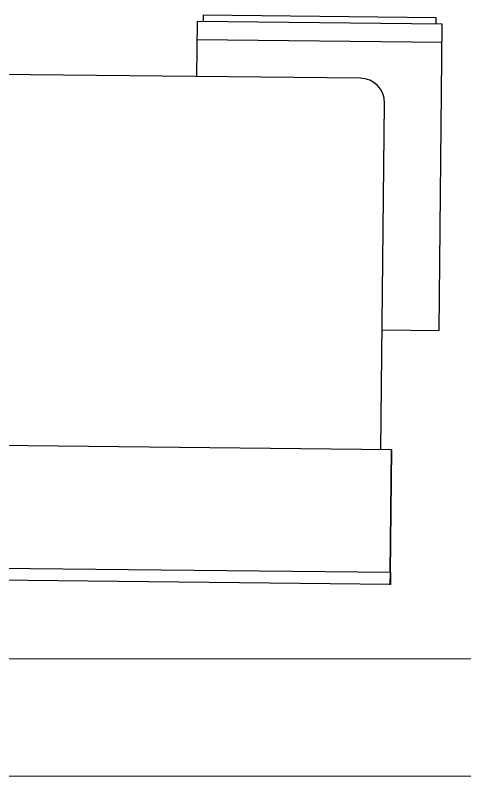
# Paper-space layout 'office1 floor1' of a CAD drawing. Header units: inches. Extents: x 0.3 to 10.8, y 1.4 to 4.2.
# Drawn here: x 3.7438 to 3.8959, y 1.9872 to 2.2464 of the extents above; entities that cross this region are included whole.
import ezdxf

# ---------------------------------------------------------------- set-up
doc = ezdxf.new("R2010")
doc.units = ezdxf.units.IN
doc.header["$MEASUREMENT"] = 0
doc.layers.get('0').update_dxf_attribs({"lineweight": 0})
doc.layers.add('WALL 1 100', color=250, linetype='Continuous', lineweight=9)

psp = doc.layouts.new('office1 floor1')

# ---------------------------------------------------------------- linework, layer by layer
at = {"color": 7, "linetype": 'ByBlock', "lineweight": -2}
for p, q in [((3.80531, 2.24432), (3.80511, 2.22566)), ((3.88833, 2.24342), (3.80531, 2.24432)), ((3.80741, 2.24637), (3.80739, 2.2443)), ((3.88627, 2.24552), (3.80741, 2.24637)), ((3.88625, 2.24345), (3.88627, 2.24552)), ((3.88833, 2.24342), (3.88625, 2.24345)), ((3.88721, 2.13965), (3.88833, 2.24342)), ((3.88826, 2.2372), (3.80524, 2.2381)), ((3.86058, 2.22506), (3.54511, 2.22847)), ((3.86752, 2.09934), (3.86879, 2.21667)), ((3.86796, 2.13986), (3.88721, 2.13965)), ((3.87128, 2.0993), (3.66373, 2.10154)), ((3.87064, 2.05771), (3.87109, 2.09922)), ((3.87071, 2.05778), (3.87116, 2.09929)), ((3.87083, 2.05779), (3.87128, 2.0993)), ((3.66329, 2.06003), (3.87083, 2.05779)), ((3.87064, 2.05771), (3.87059, 2.05356)), ((3.87071, 2.05778), (3.87066, 2.05363)), ((3.87083, 2.05779), (3.87078, 2.05364)), ((3.87078, 2.05364), (3.66324, 2.05588))]:
    psp.add_line(p, q, dxfattribs=at)
psp.add_arc((3.86049, 2.21676), 0.0083, 359.3808, 89.3808, dxfattribs=at)
at = {"layer": 'WALL 1 100', "color": 0}
for p, q in [((0.31925, 2.0269), (5.31794, 2.02918)), ((0.27958, 1.98723), (5.31822, 1.98941))]:
    psp.add_line(p, q, dxfattribs=at)

doc.saveas('drawing.dxf')
